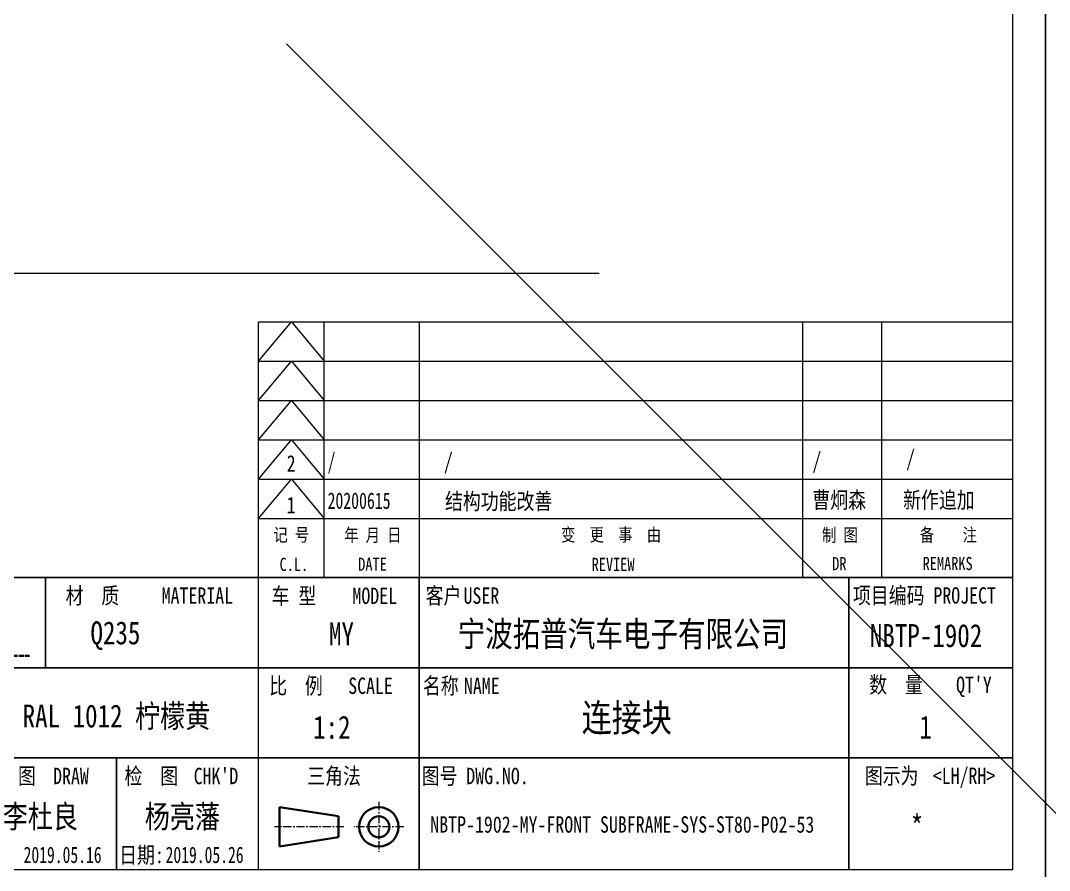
# Model space of a CAD drawing. Header units: millimetres. Extents: x 1333 to 131050, y -107161 to -5704.
# Drawn here: x 63344.7 to 63658.5, y -60560.3 to -60301.2 of the extents above; entities that cross this region are included whole.
import ezdxf
from ezdxf.enums import TextEntityAlignment as Align

# ---------------------------------------------------------------- set-up
doc = ezdxf.new("R2010")
doc.units = ezdxf.units.MM
doc.header["$LTSCALE"] = 0.5
for name, pattern in [('AM_ISO02W050x2', [3.75, 3, -0.75]), ('AM_ISO08W050x2', [9, 6, -0.75, 1.5, -0.75]), ('CENTER', [2, 1.25, -0.25, 0.25, -0.25])]:
    doc.linetypes.add(name, pattern=pattern)
for name, color, linetype, lineweight in [('中心线', 2, 'AM_ISO08W050x2', 18), ('图框', 7, 'Continuous', 18), ('标注线', 3, 'Continuous', 18), ('粗虚线', 6, 'AM_ISO02W050x2', 35)]:
    doc.layers.add(name, color=color, linetype=linetype, lineweight=lineweight)
for name, color, linetype in [('图\\M+19E79\\M+195B6\\M+18E9A', 7, 'Continuous'), ('图号', 7, 'Continuous'), ('图名', 7, 'Continuous'), ('数量', 7, 'Continuous'), ('材质', 7, 'Continuous'), ('表面处理', 7, 'Continuous'), ('车型', 7, 'Continuous')]:
    doc.layers.add(name, color=color, linetype=linetype)
doc.layers.add('打印', color=7, linetype='Continuous', lineweight=15, plot=False)
doc.layers.add('打印-禁用', color=7, linetype='Continuous', lineweight=15, plot=False)
doc.styles.add('国标', font='simfang.ttf', dxfattribs={"width": 0.8})

# ---------------------------------------------------------------- blocks, each defined once
blk = doc.blocks.new('GZDEH零件A3图框V01版')
at = {"layer": '中心线', "color": 1, "linetype": 'CENTER', "lineweight": 5, "ltscale": 2}
for p, q in [((3175.82, -1822.66), (3175.82, -1830.26)), ((3170.49, -1826.46), (3159.89, -1826.46)), ((3179.62, -1826.46), (3172.02, -1826.46))]:
    blk.add_line(p, q, dxfattribs=at)
at = {"layer": '图\\M+19E79\\M+195B6\\M+18E9A', "color": 7}
blk.add_line((3272.49, -1788.46), (3092.49, -1788.46), dxfattribs=at)
at = {"layer": '图\\M+19E79\\M+195B6\\M+18E9A', "color": 9}
for p, q in [((3272.49, -1788.46), (3092.49, -1788.46)), ((3124.99, -1788.46), (3124.99, -1802.21)), ((3181.99, -1788.46), (3181.99, -1832.96)), ((3247.49, -1788.46), (3247.49, -1832.96)), ((3181.99, -1802.21), (3092.49, -1802.21)), ((3181.99, -1802.21), (3272.49, -1802.21)), ((3181.99, -1815.96), (3092.49, -1815.96)), ((3135.83, -1815.96), (3135.83, -1832.96)), ((3135.83, -1815.96), (3135.83, -1832.96)), ((3181.99, -1815.96), (3272.49, -1815.96))]:
    blk.add_line(p, q, dxfattribs=at)
at = {"layer": '图框', "linetype": 'Continuous'}
for p, q in [((3272.49, -1832.96), (3272.49, -1554.46)), ((3157.49, -1749.46), (3272.49, -1749.46)), ((3157.49, -1832.96), (3157.49, -1749.46)), ((2882.49, -1832.96), (3272.49, -1832.96))]:
    blk.add_line(p, q, dxfattribs=at)
at = {"layer": '图框', "color": 9}
for p, q in [((3157.49, -1755.46), (3162.49, -1749.46)), ((3162.49, -1749.46), (3167.49, -1755.46)), ((3167.49, -1788.46), (3167.49, -1749.46)), ((3240.49, -1788.46), (3240.49, -1749.46)), ((3252.49, -1749.46), (3252.49, -1788.46)), ((3157.49, -1755.46), (3272.49, -1755.46)), ((3157.49, -1761.46), (3162.49, -1755.46)), ((3162.49, -1755.46), (3167.49, -1761.46)), ((3157.49, -1761.46), (3272.49, -1761.46)), ((3157.49, -1767.46), (3162.49, -1761.46)), ((3162.49, -1761.46), (3167.49, -1767.46)), ((3157.49, -1767.46), (3272.49, -1767.46)), ((3157.49, -1773.46), (3162.49, -1767.46)), ((3162.49, -1767.46), (3167.49, -1773.46)), ((3157.49, -1773.46), (3272.49, -1773.46)), ((3157.49, -1779.46), (3162.49, -1773.46)), ((3162.49, -1773.46), (3167.49, -1779.46)), ((3157.49, -1779.46), (3272.49, -1779.46))]:
    blk.add_line(p, q, dxfattribs=at)
at = {"layer": '图框', "color": 9, "linetype": 'Continuous'}
blk.add_line((3181.99, -1749.46), (3181.99, -1832.96), dxfattribs=at)
at = {"layer": '图框', "color": 2, "linetype": 'ByBlock', "lineweight": 35}
for p, q in [((3169.69, -1824.86), (3160.69, -1823.46)), ((3160.69, -1829.46), (3160.69, -1823.46)), ((3169.69, -1824.86), (3169.69, -1828.06)), ((3169.69, -1828.06), (3160.69, -1829.46))]:
    blk.add_line(p, q, dxfattribs=at)
for radius in [3, 1.6]:
    blk.add_circle((3175.82, -1826.46), radius, dxfattribs=at)
at = {"layer": '打印-禁用', "linetype": 'Continuous'}
blk.add_line((3277.49, -1846.46), (3277.49, -1549.46), dxfattribs=at)
at = {"layer": '图\\M+19E79\\M+195B6\\M+18E9A', "color": 9, "style": '国标', "width": 0.8}
for s, p in [('材  质', (3128.04, -1792.46)), ('项目编码 PROJECT', (3248.13, -1792.43)), ('比  例\u3000', (3159.1, -1806.21)), ('SCALE', (3171.15, -1806.21)), ('名称\u3000', (3182.54, -1806.21)), ('NAME', (3188.8, -1806.21)), ('数  量', (3250.61, -1806.05)), ("QT'Y ", (3263.86, -1806.05)), ('三角法', (3164.9, -1819.96)), ('图示为', (3249.94, -1819.93)), (' DRAW', (3124.78, -1819.96)), ("CHK'D", (3147.58, -1819.96)), ('图号', (3182.36, -1819.96)), ('DWG.NO.', (3189.16, -1819.96)), ('<LH/RH>', (3260.31, -1819.93))]:
    blk.add_text(s, height=2.5, dxfattribs=at).set_placement(p)
for s, p in [('MATERIAL', (3148.14, -1792.46)), ('客户', (3185.68, -1792.46)), ('USER', (3191.46, -1792.46)), ('检  图', (3141.11, -1819.96)), ('制  图', (3119.43, -1819.96)), ('日期:', (3139.62, -1832))]:
    blk.add_text(s, height=2.5, dxfattribs=at).set_placement(p, align=Align.CENTER)
for s, p in [('车 型', (3162.87, -1791.2)), ('MODEL', (3175.2, -1791.24))]:
    blk.add_text(s, height=2.5, dxfattribs=at).set_placement(p, align=Align.MIDDLE)
at = {"layer": '图框', "color": 9, "style": '国标', "width": 0.8}
for s, p in [('记 号', (3162.47, -1782.94)), ('年 月 日', (3174.9, -1782.98)), ('变  更  事  由', (3211.24, -1782.93)), ('C.L.', (3162.86, -1787.45)), ('DATE', (3174.85, -1787.42)), ('REVIEW', (3211.55, -1787.45))]:
    blk.add_text(s, height=2, dxfattribs=at).set_placement(p, align=Align.CENTER)
for s, p in [('制 图', (3246.15, -1781.95)), ('备    注', (3262.68, -1781.92)), ('DR', (3246.06, -1786.34)), ('REMARKS', (3262.57, -1786.32))]:
    blk.add_text(s, height=2, dxfattribs=at).set_placement(p, align=Align.MIDDLE)
blk = doc.blocks.new('DEH A3')
at = {"layer": '图框'}
blk.add_blockref('GZDEH零件A3图框V01版', (-2857.49, 1846.46), dxfattribs=at)

msp = doc.modelspace()

# ---------------------------------------------------------------- linework, layer by layer
at = {"layer": '打印'}
msp.add_lwpolyline([(62817.312, -59993.045), (63657.312, -59993.045), (63657.312, -60587.045), (62817.312, -60587.045)], close=True, dxfattribs=at)
at = {"layer": '标注线'}
for p, q in [((63425.807, -60308.279), (63817.253, -60699.726)), ((63276.013, -60378.279), (63521.157, -60378.279))]:
    msp.add_line(p, q, dxfattribs=at)
at = {"layer": '粗虚线'}
msp.add_line((63291.661, -60494.902), (63347.383, -60494.902), dxfattribs=at)

# ---------------------------------------------------------------- block references
at = {"layer": '图框', "xscale": 2, "yscale": 2, "zscale": 2}
msp.add_blockref('DEH A3', (62817.312, -60587.045), dxfattribs=at)

# ---------------------------------------------------------------- texts
at = {"layer": '图\\M+19E79\\M+195B6\\M+18E9A', "color": 3, "style": '国标'}
for s, height, width, p in [('/', 5, 0.8, (63614.802, -60437.162)), ('2', 5, 0.8, (63425.867, -60438.733)), ('/', 5, 0.705904, (63438.331, -60438.101)), ('/', 5, 0.8, (63473.802, -60438.101)), ('/', 5, 0.8, (63586.212, -60437.904)), ('曹炯森', 5, 0.8, (63586.212, -60449.904)), ('新作追加', 5, 0.8, (63613.875, -60449.882)), ('1', 5, 0.8, (63425.845, -60451.453)), ('20200615', 5, 0.705904, (63438.331, -60450.101)), ('结构功能改善', 5, 0.8, (63474.146, -60450.271)), ('宁波拓普汽车电子有限公司', 7.7, 0.8, (63478.002, -60492.084)), ('NBTP-1902', 7, 0.8, (63603.746, -60492.226)), ('1:2', 7, 0.8, (63433.913, -60520.179)), ('李杜良', 7, 0.8, (63339.268, -60547.413)), ('杨亮藩', 7, 0.8, (63382.588, -60547.413)), ('*', 7, 0.8, (63616.231, -60550.446)), ('2019.05.16', 5, 0.7, (63345.598, -60558.085)), ('2019.05.26', 5, 0.7, (63388.918, -60558.085))]:
    msp.add_text(s, height=height, dxfattribs=dict(at, width=width)).set_placement(p)
at = {"layer": '图号', "color": 3, "style": '国标', "width": 0.8}
msp.add_text('NBTP-1902-MY-FRONT SUBFRAME-SYS-ST80-P02-53', height=5.005, dxfattribs=at).set_placement((63469.675, -60548.837))
at = {"layer": '图名', "color": 3, "style": '国标', "width": 0.8}
msp.add_text('连接块', height=8.4, dxfattribs=at).set_placement((63529.616, -60518.018), align=Align.CENTER)
at = {"layer": '数量', "color": 3, "style": '国标', "width": 0.8}
msp.add_text('1', height=7, dxfattribs=at).set_placement((63620.747, -60520.149), align=Align.CENTER)
at = {"layer": '材质', "color": 3, "style": '国标', "width": 0.8}
msp.add_text('Q235', height=7, dxfattribs=at).set_placement((63373.628, -60491.406), align=Align.CENTER)
at = {"layer": '表面处理', "color": 3, "style": '国标', "width": 0.8}
msp.add_text('RAL 1012 柠檬黄', height=7, dxfattribs=at).set_placement((63373.912, -60516.759), align=Align.CENTER)
at = {"layer": '车型', "color": 3, "style": '国标', "width": 0.8}
msp.add_text('MY', height=7, dxfattribs=at).set_placement((63442.571, -60491.72), align=Align.CENTER)

doc.saveas('drawing.dxf')
